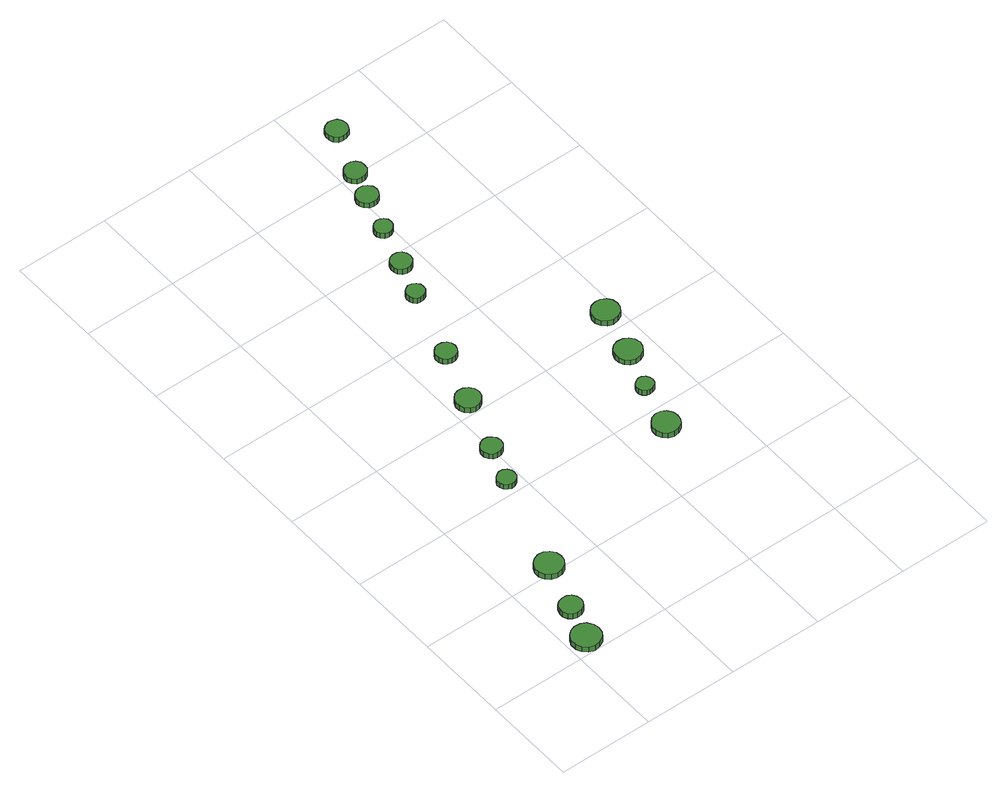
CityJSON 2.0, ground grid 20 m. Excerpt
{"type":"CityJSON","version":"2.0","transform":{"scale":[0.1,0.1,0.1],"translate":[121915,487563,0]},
"CityObjects":{
"tree1":{"type":"SolitaryVegetationObject","attributes":{"function":"something"},"geometry":[{"type":"MultiSurface","lod":"1","boundaries":[[[0,1,2,3,4,5,6,7,8,9,10,11,12,13,14]],[[15,16,17,18,19,20,21,22,23,24,25,26,27,28,29]],[[0,29,28,1]],[[1,28,27,2]],[[2,27,26,3]],[[3,26,25,4]],[[4,25,24,5]],[[5,24,23,6]],[[6,23,22,7]],[[7,22,21,8]],[[8,21,20,9]],[[9,20,19,10]],[[10,19,18,11]],[[11,18,17,12]],[[12,17,16,13]],[[13,16,15,14]],[[14,15,29,0]]]}]},
"tree2":{"type":"SolitaryVegetationObject","attributes":{"function":"something"},"geometry":[{"type":"MultiSurface","lod":"1","boundaries":[[[30,31,32,33,34,35,36,37,38,39,40,41,42,43,44]],[[45,46,47,48,49,50,51,52,53,54,55,56,57,58,59]],[[30,59,58,31]],[[31,58,57,32]],[[32,57,56,33]],[[33,56,55,34]],[[34,55,54,35]],[[35,54,53,36]],[[36,53,52,37]],[[37,52,51,38]],[[38,51,50,39]],[[39,50,49,40]],[[40,49,48,41]],[[41,48,47,42]],[[42,47,46,43]],[[43,46,45,44]],[[44,45,59,30]]]}]},
"tree3":{"type":"SolitaryVegetationObject","attributes":{"function":"something"},"geometry":[{"type":"MultiSurface","lod":"1","boundaries":[[[60,61,62,63,64,65,66,67,68,69,70,71,72,73,74]],[[75,76,77,78,79,80,81,82,83,84,85,86,87,88,89]],[[60,89,88,61]],[[61,88,87,62]],[[62,87,86,63]],[[63,86,85,64]],[[64,85,84,65]],[[65,84,83,66]],[[66,83,82,67]],[[67,82,81,68]],[[68,81,80,69]],[[69,80,79,70]],[[70,79,78,71]],[[71,78,77,72]],[[72,77,76,73]],[[73,76,75,74]],[[74,75,89,60]]]}]},
"tree4":{"type":"SolitaryVegetationObject","attributes":{"function":"something"},"geometry":[{"type":"MultiSurface","lod":"1","boundaries":[[[90,91,92,93,94,95,96,97,98,99,100,101,102,103,104]],[[105,106,107,108,109,110,111,112,113,114,115,116,117,118,119]],[[90,119,118,91]],[[91,118,117,92]],[[92,117,116,93]],[[93,116,115,94]],[[94,115,114,95]],[[95,114,113,96]],[[96,113,112,97]],[[97,112,111,98]],[[98,111,110,99]],[[99,110,109,100]],[[100,109,108,101]],[[101,108,107,102]],[[102,107,106,103]],[[103,106,105,104]],[[104,105,119,90]]]}]},
"tree5":{"type":"SolitaryVegetationObject","attributes":{"function":"something"},"geometry":[{"type":"MultiSurface","lod":"1","boundaries":[[[120,121,122,123,124,125,126,127,128,129,130,131,132,133,134]],[[135,136,137,138,139,140,141,142,143,144,145,146,147,148,149]],[[120,149,148,121]],[[121,148,147,122]],[[122,147,146,123]],[[123,146,145,124]],[[124,145,144,125]],[[125,144,143,126]],[[126,143,142,127]],[[127,142,141,128]],[[128,141,140,129]],[[129,140,139,130]],[[130,139,138,131]],[[131,138,137,132]],[[132,137,136,133]],[[133,136,135,134]],[[134,135,149,120]]]}]},
"tree6":{"type":"SolitaryVegetationObject","attributes":{"function":"something"},"geometry":[{"type":"MultiSurface","lod":"1","boundaries":[[[150,151,152,153,154,155,156,157,158,159,160,161,162,163,164]],[[165,166,167,168,169,170,171,172,173,174,175,176,177,178,179]],[[150,179,178,151]],[[151,178,177,152]],[[152,177,176,153]],[[153,176,175,154]],[[154,175,174,155]],[[155,174,173,156]],[[156,173,172,157]],[[157,172,171,158]],[[158,171,170,159]],[[159,170,169,160]],[[160,169,168,161]],[[161,168,167,162]],[[162,167,166,163]],[[163,166,165,164]],[[164,165,179,150]]]}]},
"tree7":{"type":"SolitaryVegetationObject","attributes":{"function":"something"},"geometry":[{"type":"MultiSurface","lod":"1","boundaries":[[[180,181,182,183,184,185,186,187,188,189,190,191,192,193,194]],[[195,196,197,198,199,200,201,202,203,204,205,206,207,208,209]],[[180,209,208,181]],[[181,208,207,182]],[[182,207,206,183]],[[183,206,205,184]],[[184,205,204,185]],[[185,204,203,186]],[[186,203,202,187]],[[187,202,201,188]],[[188,201,200,189]],[[189,200,199,190]],[[190,199,198,191]],[[191,198,197,192]],[[192,197,196,193]],[[193,196,195,194]],[[194,195,209,180]]]}]},
"tree8":{"type":"SolitaryVegetationObject","attributes":{"function":"something"},"geometry":[{"type":"MultiSurface","lod":"1","boundaries":[[[210,211,212,213,214,215,216,217,218,219,220,221,222,223,224]],[[225,226,227,228,229,230,231,232,233,234,235,236,237,238,239]],[[210,239,238,211]],[[211,238,237,212]],[[212,237,236,213]],[[213,236,235,214]],[[214,235,234,215]],[[215,234,233,216]],[[216,233,232,217]],[[217,232,231,218]],[[218,231,230,219]],[[219,230,229,220]],[[220,229,228,221]],[[221,228,227,222]],[[222,227,226,223]],[[223,226,225,224]],[[224,225,239,210]]]}]},
"tree9":{"type":"SolitaryVegetationObject","attributes":{"function":"something"},"geometry":[{"type":"MultiSurface","lod":"1","boundaries":[[[240,241,242,243,244,245,246,247,248,249,250,251,252,253,254]],[[255,256,257,258,259,260,261,262,263,264,265,266,267,268,269]],[[240,269,268,241]],[[241,268,267,242]],[[242,267,266,243]],[[243,266,265,244]],[[244,265,264,245]],[[245,264,263,246]],[[246,263,262,247]],[[247,262,261,248]],[[248,261,260,249]],[[249,260,259,250]],[[250,259,258,251]],[[251,258,257,252]],[[252,257,256,253]],[[253,256,255,254]],[[254,255,269,240]]]}]},
"tree10":{"type":"SolitaryVegetationObject","attributes":{"function":"something"},"geometry":[{"type":"MultiSurface","lod":"1","boundaries":[[[270,271,272,273,274,275,276,277,278,279,280,281,282,283,284]],[[285,286,287,288,289,290,291,292,293,294,295,296,297,298,299]],[[270,299,298,271]],[[271,298,297,272]],[[272,297,296,273]],[[273,296,295,274]],[[274,295,294,275]],[[275,294,293,276]],[[276,293,292,277]],[[277,292,291,278]],[[278,291,290,279]],[[279,290,289,280]],[[280,289,288,281]],[[281,288,287,282]],[[282,287,286,283]],[[283,286,285,284]],[[284,285,299,270]]]}]},
"tree11":{"type":"SolitaryVegetationObject","attributes":{"function":"something"},"geometry":[{"type":"MultiSurface","lod":"1","boundaries":[[[300,301,302,303,304,305,306,307,308,309,310,311,312,313,314]],[[315,316,317,318,319,320,321,322,323,324,325,326,327,328,329]],[[300,329,328,301]],[[301,328,327,302]],[[302,327,326,303]],[[303,326,325,304]],[[304,325,324,305]],[[305,324,323,306]],[[306,323,322,307]],[[307,322,321,308]],[[308,321,320,309]],[[309,320,319,310]],[[310,319,318,311]],[[311,318,317,312]],[[312,317,316,313]],[[313,316,315,314]],[[314,315,329,300]]]}]},
"tree12":{"type":"SolitaryVegetationObject","attributes":{"function":"something"},"geometry":[{"type":"MultiSurface","lod":"1","boundaries":[[[330,331,332,333,334,335,336,337,338,339,340,341,342,343,344]],[[345,346,347,348,349,350,351,352,353,354,355,356,357,358,359]],[[330,359,358,331]],[[331,358,357,332]],[[332,357,356,333]],[[333,356,355,334]],[[334,355,354,335]],[[335,354,353,336]],[[336,353,352,337]],[[337,352,351,338]],[[338,351,350,339]],[[339,350,349,340]],[[340,349,348,341]],[[341,348,347,342]],[[342,347,346,343]],[[343,346,345,344]],[[344,345,359,330]]]}]},
"tree13":{"type":"SolitaryVegetationObject","attributes":{"function":"something"},"geometry":[{"type":"MultiSurface","lod":"1","boundaries":[[[360,361,362,363,364,365,366,367,368,369,370,371,372,373,374]],[[375,376,377,378,379,380,381,382,383,384,385,386,387,388,389]],[[360,389,388,361]],[[361,388,387,362]],[[362,387,386,363]],[[363,386,385,364]],[[364,385,384,365]],[[365,384,383,366]],[[366,383,382,367]],[[367,382,381,368]],[[368,381,380,369]],[[369,380,379,370]],[[370,379,378,371]],[[371,378,377,372]],[[372,377,376,373]],[[373,376,375,374]],[[374,375,389,360]]]}]},
"tree14":{"type":"SolitaryVegetationObject","attributes":{"function":"something"},"geometry":[{"type":"MultiSurface","lod":"1","boundaries":[[[390,391,392,393,394,395,396,397,398,399,400,401,402,403,404]],[[405,406,407,408,409,410,411,412,413,414,415,416,417,418,419]],[[390,419,418,391]],[[391,418,417,392]],[[392,417,416,393]],[[393,416,415,394]],[[394,415,414,395]],[[395,414,413,396]],[[396,413,412,397]],[[397,412,411,398]],[[398,411,410,399]],[[399,410,409,400]],[[400,409,408,401]],[[401,408,407,402]],[[402,407,406,403]],[[403,406,405,404]],[[404,405,419,390]]]}]},
"tree15":{"type":"SolitaryVegetationObject","attributes":{"function":"something"},"geometry":[{"type":"MultiSurface","lod":"1","boundaries":[[[420,421,422,423,424,425,426,427,428,429,430,431,432,433,434]],[[435,436,437,438,439,440,441,442,443,444,445,446,447,448,449]],[[420,449,448,421]],[[421,448,447,422]],[[422,447,446,423]],[[423,446,445,424]],[[424,445,444,425]],[[425,444,443,426]],[[426,443,442,427]],[[427,442,441,428]],[[428,441,440,429]],[[429,440,439,430]],[[430,439,438,431]],[[431,438,437,432]],[[432,437,436,433]],[[433,436,435,434]],[[434,435,449,420]]]}]},
"tree16":{"type":"SolitaryVegetationObject","attributes":{"function":"something"},"geometry":[{"type":"MultiSurface","lod":"1","boundaries":[[[450,451,452,453,454,455,456,457,458,459,460,461,462,463,464]],[[465,466,467,468,469,470,471,472,473,474,475,476,477,478,479]],[[450,479,478,451]],[[451,478,477,452]],[[452,477,476,453]],[[453,476,475,454]],[[454,475,474,455]],[[455,474,473,456]],[[456,473,472,457]],[[457,472,471,458]],[[458,471,470,459]],[[459,470,469,460]],[[460,469,468,461]],[[461,468,467,462]],[[462,467,466,463]],[[463,466,465,464]],[[464,465,479,450]]]}]},
"tree17":{"type":"SolitaryVegetationObject","attributes":{"function":"something"},"geometry":[{"type":"MultiSurface","lod":"1","boundaries":[[[480,481,482,483,484,485,486,487,488,489,490,491,492,493,494]],[[495,496,497,498,499,500,501,502,503,504,505,506,507,508,509]],[[480,509,508,481]],[[481,508,507,482]],[[482,507,506,483]],[[483,506,505,484]],[[484,505,504,485]],[[485,504,503,486]],[[486,503,502,487]],[[487,502,501,488]],[[488,501,500,489]],[[489,500,499,490]],[[490,499,498,491]],[[491,498,497,492]],[[492,497,496,493]],[[493,496,495,494]],[[494,495,509,480]]]}]}
},
"vertices":[
[69,31,16],[66,43,16],[59,54,16],[48,60,16],[35,61,16],[23,57,16],[14,49,16],[9,37,16],[9,24,16],[14,13,16],[23,4,16],[35,0,16],[48,2,16],[59,8,16],[66,18,16],[66,18,3],[59,8,3],[48,2,3],[35,0,3],[23,4,3],[14,13,3],[9,24,3],[9,37,3],[14,49,3],[23,57,3],[35,61,3],[48,60,3],[59,54,3],[66,43,3],[69,31,3],
[88,107,16],[86,117,16],[80,125,16],[72,130,16],[62,131,16],[52,128,16],[45,122,16],[41,112,16],[41,102,16],[45,93,16],[52,87,16],[62,84,16],[72,85,16],[80,90,16],[86,98,16],[86,98,3],[80,90,3],[72,85,3],[62,84,3],[52,87,3],[45,93,3],[41,102,3],[41,112,3],[45,122,3],[52,128,3],[62,131,3],[72,130,3],[80,125,3],[86,117,3],[88,107,3],
[126,213,17],[124,225,17],[116,235,17],[106,241,17],[94,242,17],[82,238,17],[73,230,17],[68,219,17],[68,207,17],[73,196,17],[82,188,17],[94,184,17],[106,185,17],[116,191,17],[124,201,17],[124,201,4],[116,191,4],[106,185,4],[94,184,4],[82,188,4],[73,196,4],[68,207,4],[68,219,4],[73,230,4],[82,238,4],[94,242,4],[106,241,4],[116,235,4],[124,225,4],[126,213,4],
[190,431,15],[189,438,15],[184,445,15],[177,449,15],[169,450,15],[162,447,15],[156,442,15],[152,435,15],[152,427,15],[156,419,15],[162,414,15],[169,411,15],[177,412,15],[184,416,15],[189,423,15],[189,423,2],[184,416,2],[177,412,2],[169,411,2],[162,414,2],[156,419,2],[152,427,2],[152,435,2],[156,442,2],[162,447,2],[169,450,2],[177,449,2],[184,445,2],[189,438,2],[190,431,2],
[220,508,16],[218,517,16],[213,524,16],[205,529,16],[196,530,16],[187,527,16],[181,521,16],[177,513,16],[177,504,16],[181,495,16],[187,489,16],[196,487,16],[205,488,16],[213,492,16],[218,499,16],[218,499,3],[213,492,3],[205,488,3],[196,487,3],[187,489,3],[181,495,3],[177,504,3],[177,513,3],[181,521,3],[187,527,3],[196,530,3],[205,529,3],[213,524,3],[218,517,3],[220,508,3],
[264,627,17],[262,638,17],[255,646,17],[246,652,17],[235,653,17],[225,650,17],[217,642,17],[213,632,17],[213,622,17],[217,612,17],[225,605,17],[235,601,17],[246,602,17],[255,608,17],[262,616,17],[262,616,4],[255,608,4],[246,602,4],[235,601,4],[225,605,4],[217,612,4],[213,622,4],[213,632,4],[217,642,4],[225,650,4],[235,653,4],[246,652,4],[255,646,4],[262,638,4],[264,627,4],
[302,745,16],[300,754,16],[295,761,16],[287,765,16],[278,766,16],[269,764,16],[263,757,16],[259,749,16],[259,740,16],[263,732,16],[269,726,16],[278,723,16],[287,724,16],[295,728,16],[300,736,16],[300,736,3],[295,728,3],[287,724,3],[278,723,3],[269,726,3],[263,732,3],[259,740,3],[259,749,3],[263,757,3],[269,764,3],[278,766,3],[287,765,3],[295,761,3],[300,754,3],[302,745,3],
[513,353,16],[511,364,16],[504,374,16],[494,380,16],[482,381,16],[471,377,16],[463,369,16],[458,359,16],[458,347,16],[463,336,16],[471,328,16],[482,325,16],[494,326,16],[504,332,16],[511,341,16],[511,341,3],[504,332,3],[494,326,3],[482,325,3],[471,328,3],[463,336,3],[458,347,3],[458,359,3],[463,369,3],[471,377,3],[482,381,3],[494,380,3],[504,374,3],[511,364,3],[513,353,3],
[349,897,15],[348,904,15],[343,911,15],[336,915,15],[328,916,15],[321,913,15],[315,908,15],[312,901,15],[312,893,15],[315,886,15],[321,880,15],[328,878,15],[336,879,15],[343,883,15],[348,889,15],[348,889,2],[343,883,2],[336,879,2],[328,878,2],[321,880,2],[315,886,2],[312,893,2],[312,901,2],[315,908,2],[321,913,2],[328,916,2],[336,915,2],[343,911,2],[348,904,2],[349,897,2],
[378,971,16],[376,980,16],[371,987,16],[363,992,16],[354,993,16],[345,990,16],[338,984,16],[335,976,16],[335,967,16],[338,958,16],[345,952,16],[354,949,16],[363,950,16],[371,955,16],[376,962,16],[376,962,3],[371,955,3],[363,950,3],[354,949,3],[345,952,3],[338,958,3],[335,967,3],[335,976,3],[338,984,3],[345,990,3],[354,993,3],[363,992,3],[371,987,3],[376,980,3],[378,971,3],
[534,453,15],[532,460,15],[528,466,15],[521,470,15],[514,471,15],[507,468,15],[501,463,15],[498,456,15],[498,449,15],[501,442,15],[507,437,15],[514,435,15],[521,436,15],[528,439,15],[532,445,15],[532,445,2],[528,439,2],[521,436,2],[514,435,2],[507,437,2],[501,442,2],[498,449,2],[498,456,2],[501,463,2],[507,468,2],[514,471,2],[521,470,2],[528,466,2],[532,460,2],[534,453,2],
[403,1059,16],[402,1067,16],[397,1073,16],[390,1077,16],[383,1078,16],[375,1075,16],[369,1070,16],[366,1063,16],[366,1055,16],[369,1048,16],[375,1043,16],[383,1040,16],[390,1041,16],[397,1045,16],[402,1051,16],[402,1051,3],[397,1045,3],[390,1041,3],[383,1040,3],[375,1043,3],[369,1048,3],[366,1055,3],[366,1063,3],[369,1070,3],[375,1075,3],[383,1078,3],[390,1077,3],[397,1073,3],[402,1067,3],[403,1059,3],
[573,538,16],[570,550,16],[563,559,16],[553,565,16],[541,566,16],[530,563,16],[522,555,16],[517,544,16],[517,532,16],[522,522,16],[530,514,16],[541,510,16],[553,511,16],[563,517,16],[570,527,16],[570,527,3],[563,517,3],[553,511,3],[541,510,3],[530,514,3],[522,522,3],[517,532,3],[517,544,3],[522,555,3],[530,563,3],[541,566,3],[553,565,3],[563,559,3],[570,550,3],[573,538,3],
[433,1139,17],[431,1148,17],[425,1155,17],[417,1160,17],[408,1161,17],[399,1158,17],[392,1152,17],[388,1143,17],[388,1134,17],[392,1126,17],[399,1119,17],[408,1117,17],[417,1117,17],[425,1122,17],[431,1130,17],[431,1130,4],[425,1122,4],[417,1117,4],[408,1117,4],[399,1119,4],[392,1126,4],[388,1134,4],[388,1143,4],[392,1152,4],[399,1158,4],[408,1161,4],[417,1160,4],[425,1155,4],[431,1148,4],[433,1139,4],
[601,640,16],[599,652,16],[592,661,16],[582,667,16],[570,668,16],[559,665,16],[550,657,16],[545,646,16],[545,635,16],[550,624,16],[559,616,16],[570,612,16],[582,614,16],[592,619,16],[599,629,16],[599,629,3],[592,619,3],[582,614,3],[570,612,3],[559,616,3],[550,624,3],[545,635,3],[545,646,3],[550,657,3],[559,665,3],[570,668,3],[582,667,3],[592,661,3],[599,652,3],[601,640,3],
[453,1200,16],[452,1209,16],[446,1217,16],[438,1221,16],[429,1222,16],[420,1219,16],[413,1213,16],[409,1205,16],[409,1195,16],[413,1187,16],[420,1180,16],[429,1178,16],[438,1179,16],[446,1183,16],[452,1191,16],[452,1191,3],[446,1183,3],[438,1179,3],[429,1178,3],[420,1180,3],[413,1187,3],[409,1195,3],[409,1205,3],[413,1213,3],[420,1219,3],[429,1222,3],[438,1221,3],[446,1217,3],[452,1209,3],[453,1200,3],
[491,1301,18],[489,1310,18],[484,1318,18],[475,1322,18],[466,1323,18],[457,1320,18],[450,1314,18],[447,1306,18],[447,1296,18],[450,1288,18],[457,1281,18],[466,1279,18],[475,1280,18],[484,1284,18],[489,1292,18],[489,1292,5],[484,1284,5],[475,1280,5],[466,1279,5],[457,1281,5],[450,1288,5],[447,1296,5],[447,1306,5],[450,1314,5],[457,1320,5],[466,1323,5],[475,1322,5],[484,1318,5],[489,1310,5],[491,1301,5]
]}
